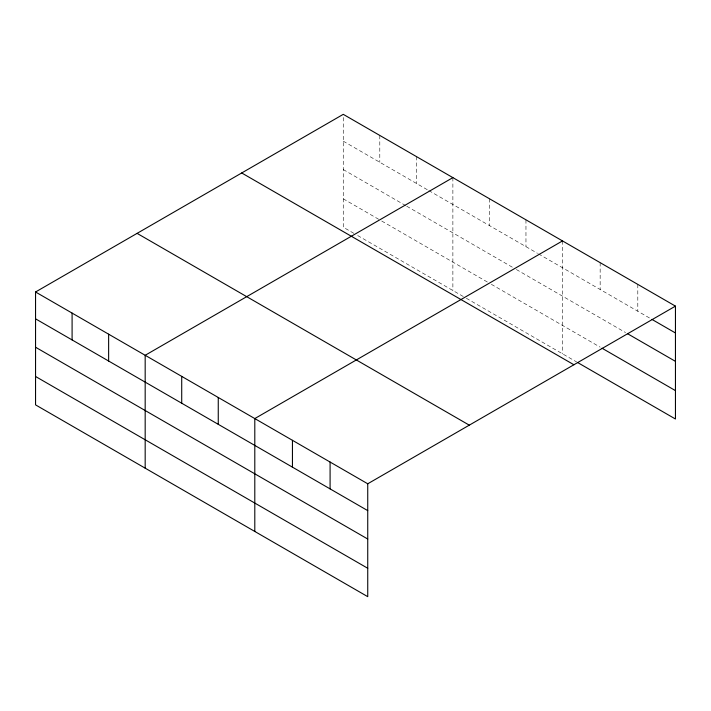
<?xml version="1.0" encoding="UTF-8"?>
<svg xmlns="http://www.w3.org/2000/svg" width="711" height="711" viewBox="0 0 711 711"><rect width="100%" height="100%" fill="white"/><g stroke="black" fill="none" stroke-linecap="round" stroke-linejoin="round"><path stroke-width="0.53" stroke-dasharray="3.56 2.67" d="M353.838 233.324L343.262 227.218L343.262 114.338M343.262 141.178L427.88 190.033M428.84 190.592L537.507 253.32M538.467 253.88L650.983 318.839M343.262 169.574L405.768 205.657M406.728 206.217L512.498 267.283M516.346 269.505L625.564 332.561M343.262 198.822L379.798 219.921M381.727 221.032L489.426 283.209M491.345 284.32L600.155 347.146M357.686 235.545L465.385 297.722M466.345 298.282L576.621 361.952M637.803 284.391L637.803 311.231M600.155 262.652L600.155 289.493M562.508 240.922L562.508 353.802M525.962 219.823L525.962 246.664M489.426 198.725L489.426 225.565M452.88 177.626L452.88 290.506M416.344 156.536L416.344 183.376M379.798 135.437L379.798 162.277"/><path stroke-width="1.07" d="M367.738 539.018L367.738 483.782L35.55 291.99L35.55 404.87L367.738 596.662L367.738 539.018L35.55 347.226M577.563 362.494L675.45 419.01L675.45 306.13L343.262 114.338L35.55 291.99M452.88 177.626L145.177 355.287L145.177 468.158M562.508 240.922L254.796 418.575L254.796 531.455M367.738 483.782L675.45 306.13M651.916 319.381L675.45 332.97M627.449 333.646L675.45 361.357M602.039 348.23L675.45 390.615M241.713 172.969L573.91 364.752M137.09 233.368L469.287 425.16M35.55 318.83L367.738 510.622M35.55 376.483L367.738 568.267M330.091 462.043L330.091 488.884M292.443 440.313L292.443 467.154M218.259 397.476L218.259 424.316M181.714 376.377L181.714 403.217M108.632 334.188L108.632 361.028M72.095 313.089L72.095 339.929"/></g></svg>
